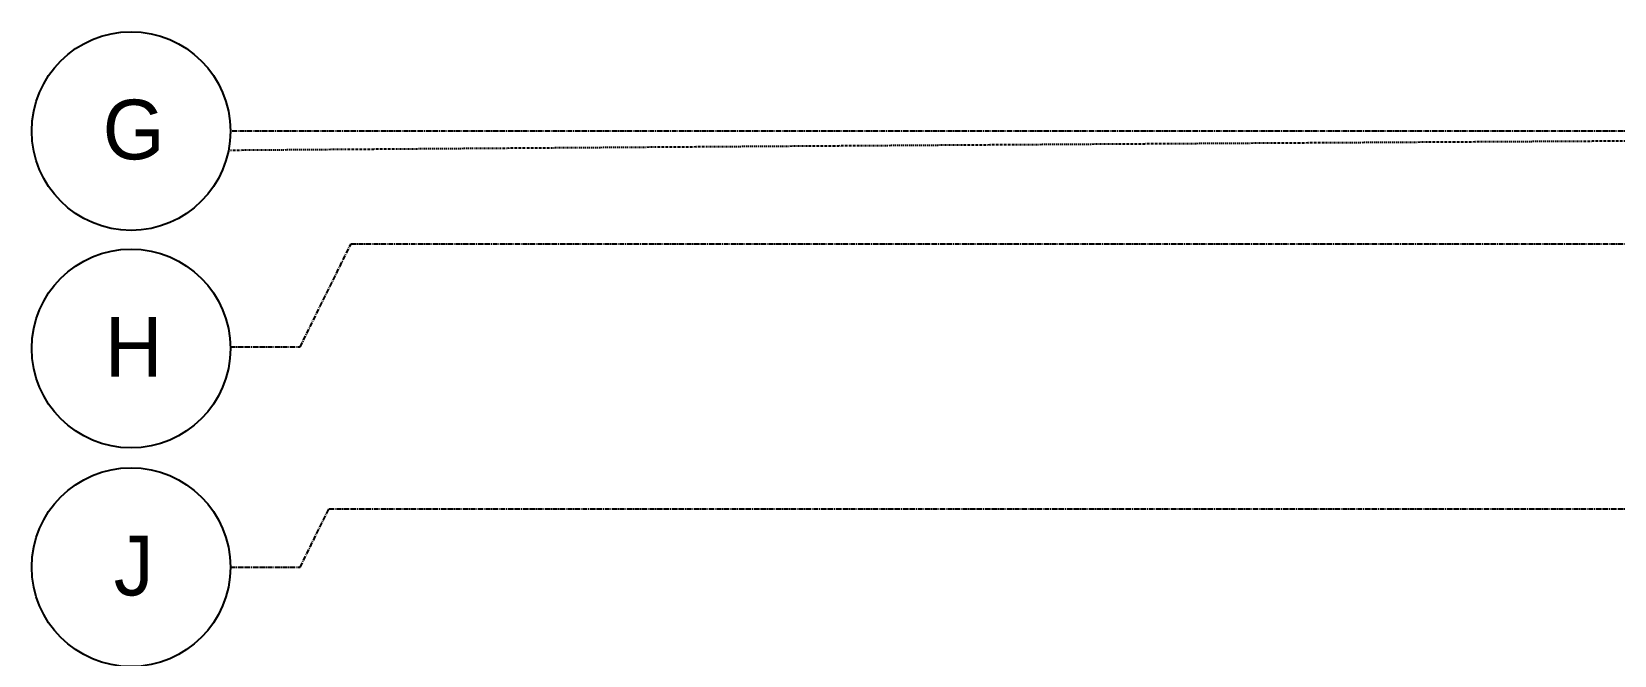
# Model space of a CAD drawing. Header units: inches. Extents: x -6955 to 13123, y -1334 to 3701.
# Drawn here: x 4507.3 to 4746.3, y 2110.5 to 2204.6 of the extents above; entities that cross this region are included whole.
import ezdxf
from ezdxf.enums import TextEntityAlignment as Align

# ---------------------------------------------------------------- set-up
doc = ezdxf.new("R2010")
doc.units = ezdxf.units.IN
doc.header["$MEASUREMENT"] = 0
doc.linetypes.add('CENTER2', pattern=[1.125, 0.75, -0.125, 0.125, -0.125])
doc.linetypes.add('DASHDOT2', pattern=[0.5, 0.25, -0.125, 0, -0.125])
doc.layers.add('A-Grid(SmallScale)', color=11, linetype='CENTER2')
doc.layers.add('S-Grid-Iden', color=7, linetype='Continuous')
doc.layers.add('Zoning Envelope', color=7, linetype='DASHDOT2', true_color=0xaa0061)

# ---------------------------------------------------------------- blocks, each defined once
blk = doc.blocks.new('Column Bubble')
blk.add_circle((-0.0042, -0.0024), 0.1562)
blk.add_attdef('XX', text='', height=0.0938).set_placement((0, 0), align=Align.MIDDLE_CENTER)

msp = doc.modelspace()

# ---------------------------------------------------------------- linework, layer by layer
at = {"layer": 'A-Grid(SmallScale)'}
for p, q in [((8345.3342, 2189.5773), (4537.3342, 2189.5773)), ((4555.5574, 2172.5773), (8345.3342, 2172.5773)), ((4552.2192, 2132.5773), (8345.3342, 2132.5773))]:
    msp.add_line(p, q, dxfattribs=at)
for points in [[(4537.3362, 2157.0087), (4547.8709, 2157.0087), (4555.5574, 2172.5773)], [(4537.3342, 2123.766), (4547.8689, 2123.766), (4552.2192, 2132.5773)]]:
    msp.add_lwpolyline(points, dxfattribs=at)
at = {"layer": 'Zoning Envelope'}
msp.add_arc((5293.0718, -95613.5865), 97803.1638, 90.087340191, 90.442736252, dxfattribs=at)

# ---------------------------------------------------------------- block references
at = {"layer": 'S-Grid-Iden', "xscale": 96, "yscale": 96, "zscale": 96}
for p, values in [((4522.7395, 2189.8113), {'XX': 'G'}), ((4522.7395, 2156.9988), {'XX': 'H'}), ((4522.7395, 2124), {'XX': 'J'})]:
    msp.add_blockref('Column Bubble', p, dxfattribs=at).add_auto_attribs(values)

doc.saveas('drawing.dxf')
